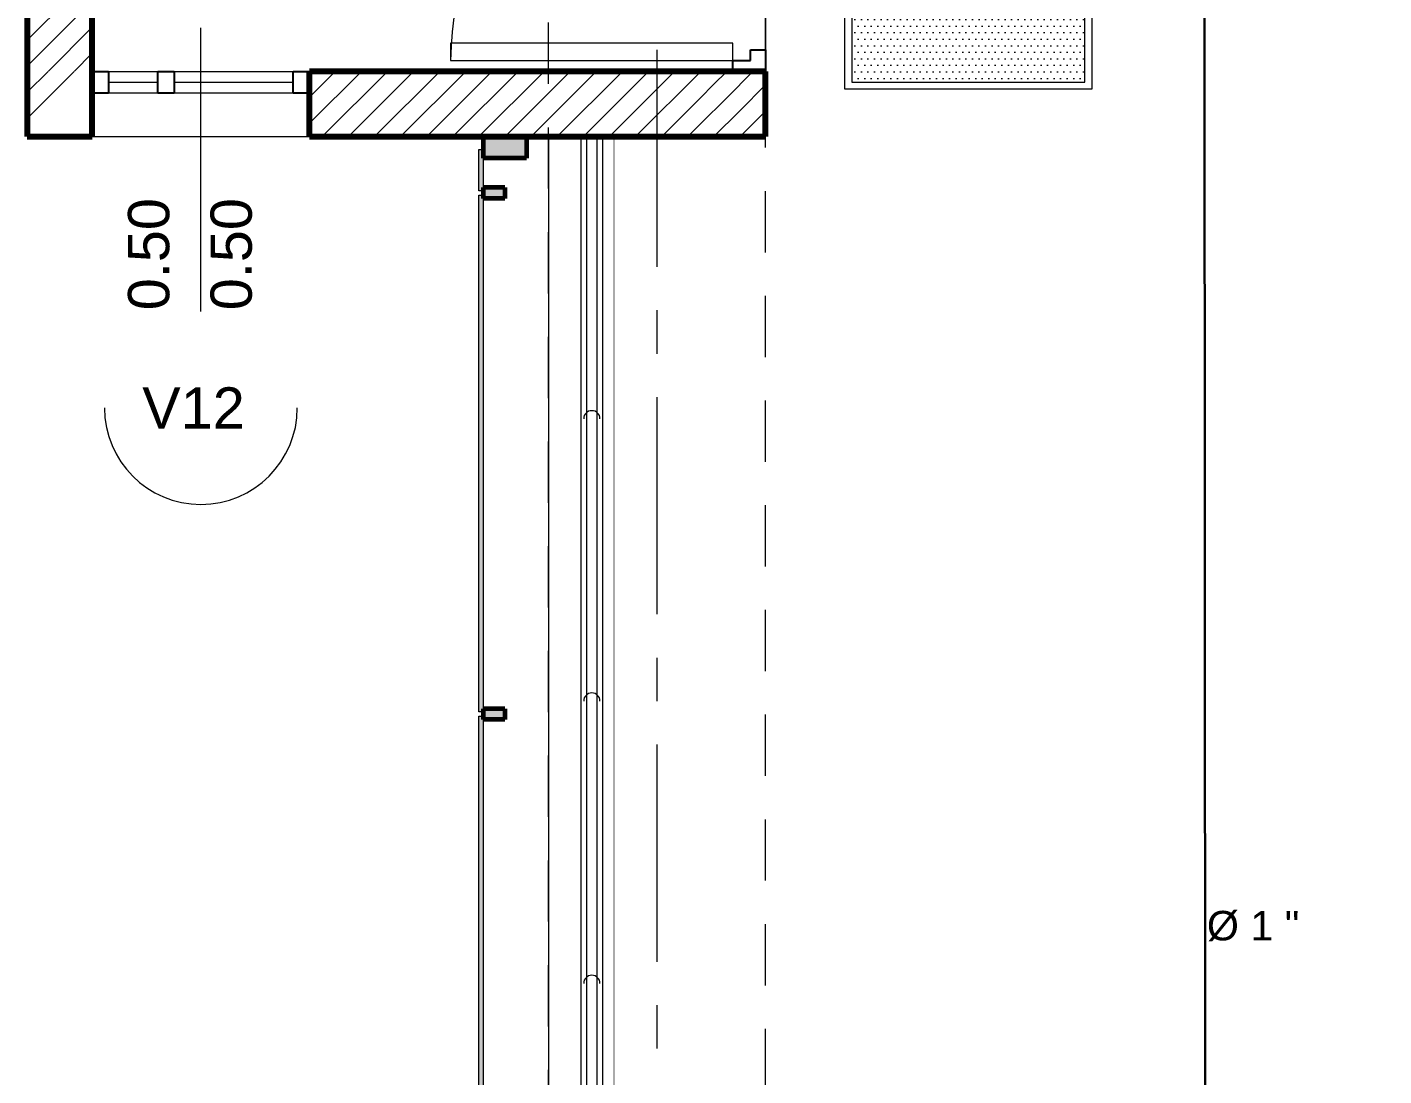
# Model space of a CAD drawing. Header units: inches. Extents: x -38 to 5698, y -33 to 92.
# Drawn here: x 377.87 to 380.993, y 35.537 to 37.952 of the extents above; entities that cross this region are included whole.
import ezdxf
from ezdxf.lldxf.tags import DXFTag

# ---------------------------------------------------------------- set-up
doc = ezdxf.new("R2010")
doc.units = ezdxf.units.IN
doc.header["$MEASUREMENT"] = 0
doc.set_wipeout_variables(frame=1)
for name, pattern in [('DASHED', [0.75, 0.5, -0.25]), ('Hidden Line', [0.195611, 0.141111, -0.0545]), ('Punto & Raya', [0.65, 0.5, -0.075, 0, -0.075]), ('Wipeout_Contour', [1, 0, -1])]:
    doc.linetypes.add(name, pattern=pattern)
for name, color, linetype in [('02 _ ARQ _ ALB _ Ejes Generales', 7, 'Continuous'), ('02 _ ARQ _ ALB _ Muros Interiores', 7, 'Continuous'), ('02 _ ARQ _ ZON _ Espacio.3D', 7, 'Continuous'), ('08 _ STR _ EXT _ 07 Losa Aligerada', 7, 'Continuous'), ('08 _ STR _ EXT _ 09 Vigas', 7, 'Continuous'), ('1TEXT', 8, 'Continuous'), ('Acabado - Muros', 7, 'Continuous'), ('Estructura - 04 MURO', 7, 'Continuous'), ('Interior - Escaleras & Barandillas', 7, 'Continuous')]:
    doc.layers.add(name, color=color, linetype=linetype)
doc.layers.add('ALUMBRADO_CONDUIT', color=30, linetype='CONDUIT1', lineweight=30)
doc.layers.add('Luminarias', color=5, linetype='Continuous', lineweight=20)
doc.styles.add('Arial', font='arial.ttf')
doc.styles.add('Estilo_Generado_4', font='swisse.ttf')
doc.styles.add('{18b73a54-fa43-428c-adcb-c1c7bbdf2c84}', font='Simplex.shx')
tags = doc.linetypes.add('CONDUIT1', pattern='A,1,-0.19772,["con",{18b73a54-fa43-428c-adcb-c1c7bbdf2c84},S=0.2,R=0,X=0,Y=-0.065594],-0.593642', length=1.791362).pattern_tags.tags
tags[6] = DXFTag(74, 10)
pattern_1 = [(45, (370.000046, 6e-09), (-0.03005204, 0.03005204), [])]

# ---------------------------------------------------------------- blocks, each defined once
blk = doc.blocks.new('*U270')
at = {"layer": 'Luminarias', "linetype": 'DASHED', "lineweight": 0, "ltscale": 0.05}
blk.add_lwpolyline([(0, -0.0045), (0, 0.0045)], dxfattribs=at)
blk = doc.blocks.new('*U271')
at = {"color": 0, "linetype": 'ByBlock', "lineweight": -2, "transparency": 16777216}
blk.add_blockref('*U270', (0, 0.05), dxfattribs=at)
for p, rotation in [((-0.05, 0), 90), ((0.05, 0), 269.9999999999999), ((0, -0.05), 180)]:
    blk.add_blockref('*U270', p, dxfattribs=dict(at, rotation=rotation))
blk = doc.blocks.new('PANEL LED 50W')
at = {"layer": 'Luminarias'}
h = blk.add_hatch(dxfattribs=at)
h.set_pattern_fill('DOTS', color=4, scale=0.009097)
h.set_pattern_definition([(0, (0, -2e-14), (0.0072206, 0.01444116), [0, -0.01444116])])
h.paths.add_polyline_path([(-0.2574, -0.2574), (0.2574, -0.2574), (0.2574, 0.2574), (-0.2574, 0.2574)])
h.paths.add_polyline_path([(-0.1296, 0.0974), (0.1849, 0.0974), (0.1849, 0.2469), (-0.1296, 0.2469)], flags=24)
at = {"layer": 'Luminarias', "color": 4, "lineweight": 0}
for points in [[(-0.2729, 0.2729), (0.2729, 0.2729), (0.2729, -0.2729), (-0.2729, -0.2729)], [(-0.2574, -0.2574), (0.2574, -0.2574), (0.2574, 0.2574), (-0.2574, 0.2574)]]:
    blk.add_lwpolyline(points, close=True, dxfattribs=at)
at = {"layer": 'Luminarias', "color": 4, "linetype": 'DASHED', "lineweight": 0, "ltscale": 0.01}
blk.add_circle((0, 0), 0.0455, dxfattribs=at)
at = {"color": 4}
blk.add_blockref('*U271', (0, 0), dxfattribs=at)
at = {"layer": 'Luminarias', "color": 4, "insert": (-0.1218, 0.2392), "char_height": 0.030929, "width": 0.382855, "attachment_point": 1}
blk.add_mtext('{\\Ftxt|c0;LED Panel 600-5 - NW      47 W}', dxfattribs=at)
blk = doc.blocks.new('lumin 47')
at = {"layer": 'ALUMBRADO_CONDUIT', "xscale": 1.041283452965173, "yscale": 1.041283452965173, "zscale": 1.041283452965173}
blk.add_blockref('PANEL LED 50W', (-76.251, 24.2433), dxfattribs=at)

msp = doc.modelspace()

# ---------------------------------------------------------------- hatches: boundary and pattern name
at = {"layer": 'Acabado - Muros', "linetype": 'Continuous', "lineweight": 0}
for points in [[(379.02, 37.65), (379.02, 37.7), (378.92, 37.7), (378.92, 37.65)], [(378.97, 37.5825), (378.92, 37.5825), (378.92, 37.5575), (378.97, 37.5575)], [(378.97, 36.3825), (378.92, 36.3825), (378.92, 36.3575), (378.97, 36.3575)]]:
    msp.add_hatch(color=254, dxfattribs=at).paths.add_polyline_path(points)
at = {"layer": 'Acabado - Muros', "linetype": 'Continuous', "lineweight": 9}
for points in [[(378.91, 37.67), (378.91, 37.575), (378.92, 37.575), (378.92, 37.67)], [(378.91, 37.565), (378.91, 36.375), (378.92, 36.375), (378.92, 37.565)], [(378.91, 36.365), (378.91, 35.175), (378.92, 35.175), (378.92, 36.365)]]:
    msp.add_hatch(color=250, dxfattribs=at).paths.add_polyline_path(points)
at = {"layer": 'Estructura - 04 MURO', "linetype": 'Continuous', "lineweight": 5}
h = msp.add_hatch(dxfattribs=at)
h.set_pattern_fill('LADRILLO_COMÚN_0002', color=252, style=0, pattern_type=2)
h.set_pattern_definition(pattern_1)
h.paths.add_polyline_path([(378.0201, 37.85), (377.8701, 37.7), (378.0201, 37.7)])

# ---------------------------------------------------------------- linework, layer by layer
at = {"layer": '02 _ ARQ _ ALB _ Muros Interiores', "color": 7, "linetype": 'Continuous', "lineweight": 13, "flags": 128}
msp.add_lwpolyline([(379.22, 33.75), (379.22, 37.7)], dxfattribs=at)
at = {"layer": '02 _ ARQ _ ZON _ Espacio.3D', "color": 9, "linetype": 'Continuous', "lineweight": 5, "flags": 128}
msp.add_lwpolyline([(379.57, 37.85), (379.57, 38.55), (379.42, 38.55), (379.42, 39), (379.07, 39), (379.07, 40.95), (378.0201, 40.95), (378.0201, 37.85)], close=True, dxfattribs=at)
at = {"layer": '02 _ ARQ _ ZON _ Espacio.3D', "color": 254, "linetype": 'Continuous', "lineweight": 0, "flags": 128}
msp.add_lwpolyline([(390.02, 29.75), (393.07, 29.75), (393.07, 30.8002), (393.5201, 30.8001), (393.5201, 39), (393.07, 39), (393.07, 39.4), (392.67, 39.4), (392.67, 39.7678), (386.9699, 39.7678), (386.9699, 39.4), (386.57, 39.4), (386.5699, 39), (386.0699, 39), (386.0699, 39.9), (381.27, 39.9), (381.2701, 39.4), (379.57, 39.4), (379.57, 37.7), (379.22, 37.7), (379.22, 33.67), (378.37, 33.67), (378.37, 29.7)], dxfattribs=at)
at = {"layer": '08 _ STR _ EXT _ 07 Losa Aligerada', "color": 254, "linetype": 'Continuous', "lineweight": 18, "flags": 128}
msp.add_lwpolyline([(401.2188, 39.9), (396.1353, 39.9), (396.1353, 40.6), (396.4817, 40.6), (396.4817, 40.8), (393.57, 40.8), (393.57, 39.9), (392.5701, 39.9), (392.5701, 43), (387.0701, 43), (387.0701, 39.9), (386.0699, 39.9), (386.0699, 40.8), (381.1201, 40.8), (381.1201, 40.95), (378.0201, 40.95), (378.0201, 37.85), (379.07, 37.85), (379.07, 33.82), (378.17, 33.82), (378.17, 6.3)], dxfattribs=at)
at = {"layer": 'Acabado - Muros', "color": 7, "linetype": 'Continuous', "lineweight": 60}
for p, q in [((379.02, 37.7), (378.92, 37.7)), ((378.92, 37.7), (378.92, 37.65)), ((379.02, 37.7), (379.02, 37.65)), ((379.02, 37.65), (378.92, 37.65)), ((378.92, 37.5825), (378.92, 37.5575)), ((378.97, 37.5825), (378.92, 37.5825)), ((378.97, 37.5825), (378.97, 37.5575)), ((378.97, 37.5575), (378.92, 37.5575)), ((378.92, 36.3825), (378.92, 36.3575)), ((378.97, 36.3825), (378.92, 36.3825)), ((378.97, 36.3575), (378.92, 36.3575)), ((378.97, 36.3825), (378.97, 36.3575))]:
    msp.add_line(p, q, dxfattribs=at)
at = {"layer": 'Acabado - Muros', "color": 7, "linetype": 'Continuous', "lineweight": 13, "flags": 128}
for points in [[(378.91, 37.67), (378.92, 37.67), (378.92, 37.575), (378.91, 37.575)], [(378.91, 37.565), (378.92, 37.565), (378.92, 36.375), (378.91, 36.375)], [(378.91, 36.365), (378.92, 36.365), (378.92, 35.175), (378.91, 35.175)]]:
    msp.add_lwpolyline(points, close=True, dxfattribs=at)
at = {"layer": 'ALUMBRADO_CONDUIT', "color": 30, "lineweight": 30, "ltscale": 0.4, "true_color": 0xf26722}
msp.add_line((380.5802, 37.9922), (380.5824, 34.8534), dxfattribs=at)
at = {"layer": 'Estructura - 04 MURO', "color": 165, "linetype": 'Continuous', "lineweight": 15}
for p, q in [((378.2701, 37.2969), (378.2701, 37.95)), ((379.495, 37.915), (378.845, 37.915)), ((378.845, 37.915), (378.845, 37.875)), ((379.495, 37.875), (379.495, 37.915)), ((378.845, 37.875), (379.495, 37.875)), ((378.0576, 37.825), (378.1713, 37.825)), ((378.2088, 37.825), (378.4826, 37.825)), ((378.1713, 37.8), (378.0576, 37.8)), ((378.4826, 37.8), (378.2088, 37.8))]:
    msp.add_line(p, q, dxfattribs=at)
at = {"layer": 'Estructura - 04 MURO', "color": 165, "linetype": 'Continuous', "lineweight": 25}
for p, q in [((379.535, 37.875), (379.535, 37.9)), ((379.535, 37.9), (379.57, 37.9)), ((379.495, 37.875), (379.535, 37.875)), ((378.0576, 37.85), (378.0576, 37.8)), ((378.1713, 37.8), (378.1713, 37.85)), ((378.1713, 37.85), (378.2088, 37.85)), ((378.2088, 37.85), (378.2088, 37.8)), ((378.4826, 37.8), (378.4826, 37.85)), ((378.2088, 37.8), (378.1713, 37.8))]:
    msp.add_line(p, q, dxfattribs=at)
at = {"layer": 'Estructura - 04 MURO', "color": 251, "linetype": 'Continuous', "lineweight": 13, "flags": 128}
msp.add_lwpolyline([(378.0481, 37.075, 1), (378.492, 37.075, 1)], format="xyb", dxfattribs=at)
at = {"layer": 'Estructura - 04 MURO', "color": 175, "linetype": 'Continuous', "lineweight": 15}
msp.add_arc((379.495, 37.875), 0.65, 90, 180, dxfattribs=at)

# ---------------------------------------------------------------- block references
msp.add_blockref('lumin 47', (456.2876, 13.8497))

# ---------------------------------------------------------------- texts
at = {"layer": '1TEXT', "color": 50, "linetype": 'Continuous', "style": 'Arial'}
msp.add_text('%%C 1 "', height=0.06788, rotation=0, dxfattribs=at).set_placement((380.586, 35.8491))
at = {"layer": 'Estructura - 04 MURO', "color": 251, "lineweight": 25, "char_height": 0.095, "attachment_point": 7, "style": 'Estilo_Generado_4'}
for s, insert, rotation in [('\\A1;{\\pql;\\pt0;\\fSwis721 Ex BT|b0|i0|c0|p34;0.50\\fSwis721 Ex BT|b0|i0|c0|p34;\\A1{\\H.66x;\\S^  ;}\\fSwis721 Ex BT|b0|i0|c0|p34;\\fSwis721 Ex BT|b0|i0|c0|p34;}', (378.225, 37.3), 90), ('\\A1;{\\pql;\\pt0;\\fSwis721 Ex BT|b0|i0|c0|p34;0.50\\fSwis721 Ex BT|b0|i0|c0|p34;\\A1{\\H.66x;\\S^  ;}\\fSwis721 Ex BT|b0|i0|c0|p34;\\fSwis721 Ex BT|b0|i0|c0|p34;}', (378.415, 37.3), 90), ('\\A1;{\\pql;\\pt0;\\fSwis721 Ex BT|b0|i0|c0|p34;V12\\fSwis721 Ex BT|b0|i0|c0|p34;\\fSwis721 Ex BT|b0|i0|c0|p34;\\fSwis721 Ex BT|b0|i0|c0|p34;}', (378.135, 37.0275), 360)]:
    msp.add_mtext(s, dxfattribs=dict(at, insert=insert, rotation=rotation))

# ---------------------------------------------------------------- next in the draw order: wipeouts: each hides what was drawn before it
at = {"color": 254, "linetype": 'Wipeout_Contour', "lineweight": 0, "ltscale": 12902.321376}
msp.add_wipeout([(379.22, 33.9), (379.22, 37.7), (379.07, 37.7), (379.07, 33.9)], dxfattribs=at).dxf.layer = '02 _ ARQ _ ALB _ Muros Interiores'
at = {"color": 254, "linetype": 'Wipeout_Contour', "lineweight": 0, "ltscale": 9672.775598}
msp.add_wipeout([(378.0201, 37.85), (377.8701, 37.7), (378.0201, 37.7)], dxfattribs=at).dxf.layer = 'Estructura - 04 MURO'
at = {"color": 254, "linetype": 'Wipeout_Contour', "lineweight": 0, "ltscale": 9678.275115}
msp.add_wipeout([(379.42, 37.85), (379.42, 37.7), (379.57, 37.7)], dxfattribs=at).dxf.layer = 'Estructura - 04 MURO'

# ---------------------------------------------------------------- next in the draw order: hatches: boundary and pattern name
at = {"layer": 'Estructura - 04 MURO', "linetype": 'Continuous', "lineweight": 5}
h = msp.add_hatch(dxfattribs=at)
h.set_pattern_fill('LADRILLO_COMÚN_0002', color=252, style=0, pattern_type=2)
h.set_pattern_definition(pattern_1)
h.paths.add_polyline_path([(379.42, 37.85), (379.42, 37.7), (379.57, 37.7)])

# ---------------------------------------------------------------- next in the draw order: linework, layer by layer
at = {"layer": '02 _ ARQ _ ALB _ Muros Interiores', "color": 7, "linetype": 'Continuous', "lineweight": 13, "flags": 128}
for points in [[(379.07, 37.7), (379.22, 37.7)], [(379.07, 37.7), (379.07, 33.9)]]:
    msp.add_lwpolyline(points, dxfattribs=at)
at = {"layer": 'Interior - Escaleras & Barandillas', "color": 161, "linetype": 'Continuous', "lineweight": 13, "flags": 128}
for points in [[(379.1888, 37.05, 1), (379.1513, 37.05, 1)], [(379.1888, 36.4, 1), (379.1513, 36.4, 1)], [(379.1888, 35.7499, 1), (379.1513, 35.7499, 1)]]:
    msp.add_lwpolyline(points, format="xyb", dxfattribs=at)

# ---------------------------------------------------------------- next in the draw order: wipeouts: each hides what was drawn before it
at = {"color": 254, "linetype": 'Wipeout_Contour', "lineweight": 0, "ltscale": 12897.689017}
msp.add_wipeout([(378.0201, 37.85), (378.0201, 40.95), (377.8701, 40.95), (377.8701, 37.85)], dxfattribs=at).dxf.layer = 'Estructura - 04 MURO'

# ---------------------------------------------------------------- next in the draw order: hatches: boundary and pattern name
at = {"layer": 'Estructura - 04 MURO', "linetype": 'Continuous', "lineweight": 5}
h = msp.add_hatch(dxfattribs=at)
h.set_pattern_fill('LADRILLO_COMÚN_0002', color=252, style=0, pattern_type=2)
h.set_pattern_definition(pattern_1)
h.paths.add_polyline_path([(378.0201, 37.85), (378.0201, 40.95), (377.8701, 40.95), (377.8701, 37.85)])

# ---------------------------------------------------------------- next in the draw order: wipeouts: each hides what was drawn before it
at = {"color": 254, "linetype": 'Wipeout_Contour', "lineweight": 0, "ltscale": 9677.43864}
msp.add_wipeout([(379.42, 37.85), (379.57, 37.7), (379.57, 37.85)], dxfattribs=at).dxf.layer = 'Estructura - 04 MURO'

# ---------------------------------------------------------------- next in the draw order: hatches: boundary and pattern name
at = {"layer": 'Estructura - 04 MURO', "linetype": 'Continuous', "lineweight": 5}
h = msp.add_hatch(dxfattribs=at)
h.set_pattern_fill('LADRILLO_COMÚN_0002', color=252, style=0, pattern_type=2)
h.set_pattern_definition(pattern_1)
h.paths.add_polyline_path([(379.42, 37.85), (379.57, 37.7), (379.57, 37.85)])

# ---------------------------------------------------------------- next in the draw order: linework, layer by layer
at = {"layer": '08 _ STR _ EXT _ 09 Vigas', "color": 251, "linetype": 'Hidden Line', "lineweight": 13}
msp.add_line((379.57, 30.2), (379.57, 39.4), dxfattribs=at)
at = {"layer": 'Estructura - 04 MURO', "color": 165, "linetype": 'Continuous', "lineweight": 25}
for p, q in [((379.57, 37.9), (379.57, 37.85)), ((379.495, 37.85), (379.495, 37.875)), ((379.57, 37.85), (379.495, 37.85))]:
    msp.add_line(p, q, dxfattribs=at)
at = {"layer": 'Estructura - 04 MURO', "color": 7, "linetype": 'Continuous', "lineweight": 80}
msp.add_line((379.57, 37.85), (379.42, 37.85), dxfattribs=at)
at = {"layer": 'Estructura - 04 MURO', "color": 7, "linetype": 'Continuous', "lineweight": 80, "flags": 128}
msp.add_lwpolyline([(379.57, 37.7), (379.57, 37.85)], dxfattribs=at)

# ---------------------------------------------------------------- next in the draw order: wipeouts: each hides what was drawn before it
at = {"color": 254, "linetype": 'Wipeout_Contour', "lineweight": 0, "ltscale": 9673.639012}
msp.add_wipeout([(377.8701, 37.85), (377.8701, 37.7), (378.0201, 37.85)], dxfattribs=at).dxf.layer = 'Estructura - 04 MURO'

# ---------------------------------------------------------------- next in the draw order: hatches: boundary and pattern name
at = {"layer": 'Estructura - 04 MURO', "linetype": 'Continuous', "lineweight": 5}
h = msp.add_hatch(dxfattribs=at)
h.set_pattern_fill('LADRILLO_COMÚN_0002', color=252, style=0, pattern_type=2)
h.set_pattern_definition(pattern_1)
h.paths.add_polyline_path([(377.8701, 37.85), (377.8701, 37.7), (378.0201, 37.85)])

# ---------------------------------------------------------------- next in the draw order: linework, layer by layer
at = {"layer": 'Estructura - 04 MURO', "color": 165, "linetype": 'Continuous', "lineweight": 25}
for p, q in [((378.0201, 37.85), (378.0576, 37.85)), ((378.0576, 37.8), (378.0201, 37.8))]:
    msp.add_line(p, q, dxfattribs=at)
at = {"layer": 'Estructura - 04 MURO', "color": 7, "linetype": 'Continuous', "lineweight": 80}
msp.add_line((378.0201, 37.7), (378.0201, 37.85), dxfattribs=at)
at = {"layer": 'Estructura - 04 MURO', "color": 7, "linetype": 'Continuous', "lineweight": 80, "flags": 128}
for points in [[(377.8701, 41.1), (377.8701, 37.7)], [(378.0201, 37.85), (378.0201, 40.95)], [(377.8701, 37.7), (378.0201, 37.7)]]:
    msp.add_lwpolyline(points, dxfattribs=at)

# ---------------------------------------------------------------- next in the draw order: wipeouts: each hides what was drawn before it
at = {"color": 254, "linetype": 'Wipeout_Contour', "lineweight": 0, "ltscale": 12901.709399}
msp.add_wipeout([(378.5201, 37.7), (379.42, 37.7), (379.42, 37.85), (378.5201, 37.85)], dxfattribs=at).dxf.layer = 'Estructura - 04 MURO'

# ---------------------------------------------------------------- next in the draw order: hatches: boundary and pattern name
at = {"layer": 'Estructura - 04 MURO', "linetype": 'Continuous', "lineweight": 5}
h = msp.add_hatch(dxfattribs=at)
h.set_pattern_fill('LADRILLO_COMÚN_0002', color=252, style=0, pattern_type=2)
h.set_pattern_definition(pattern_1)
h.paths.add_polyline_path([(378.5201, 37.7), (379.42, 37.7), (379.42, 37.85), (378.5201, 37.85)])

# ---------------------------------------------------------------- next in the draw order: linework, layer by layer
at = {"layer": '02 _ ARQ _ ALB _ Ejes Generales', "color": 251, "linetype": 'Punto & Raya', "lineweight": 13}
msp.add_line((379.32, 45.9), (379.32, 2.05), dxfattribs=at)
at = {"layer": '08 _ STR _ EXT _ 09 Vigas', "color": 251, "linetype": 'Hidden Line', "lineweight": 13}
msp.add_line((379.07, 7.2), (379.07, 39.9), dxfattribs=at)
at = {"layer": 'Estructura - 04 MURO', "color": 165, "linetype": 'Continuous', "lineweight": 15}
for p, q in [((378.0201, 37.85), (378.5201, 37.85)), ((378.0201, 37.7), (378.5201, 37.7))]:
    msp.add_line(p, q, dxfattribs=at)
at = {"layer": 'Estructura - 04 MURO', "color": 165, "linetype": 'Continuous', "lineweight": 25}
for p, q in [((378.4826, 37.85), (378.5201, 37.85)), ((378.5201, 37.8), (378.4826, 37.8))]:
    msp.add_line(p, q, dxfattribs=at)
at = {"layer": 'Estructura - 04 MURO', "color": 7, "linetype": 'Continuous', "lineweight": 80}
msp.add_line((378.5201, 37.7), (378.5201, 37.85), dxfattribs=at)
at = {"layer": 'Estructura - 04 MURO', "color": 7, "linetype": 'Continuous', "lineweight": 80, "flags": 128}
for points in [[(379.42, 37.85), (378.5201, 37.85)], [(378.5201, 37.7), (379.57, 37.7)]]:
    msp.add_lwpolyline(points, dxfattribs=at)
at = {"layer": 'Interior - Escaleras & Barandillas', "color": 161, "linetype": 'Continuous', "lineweight": 13}
for p, q in [((379.145, 37.7), (379.145, 33.8124)), ((379.195, 37.7), (379.145, 37.7)), ((379.1825, 37.7), (379.1575, 37.7)), ((379.1575, 37.7), (379.1575, 33.8124)), ((379.1825, 33.7874), (379.1825, 37.7)), ((379.195, 33.8124), (379.195, 37.7))]:
    msp.add_line(p, q, dxfattribs=at)

doc.saveas('drawing.dxf')
